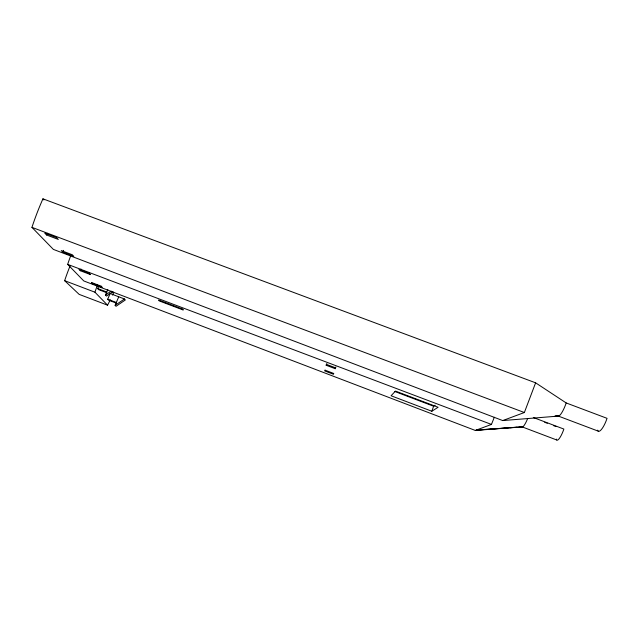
<?xml version="1.0" encoding="UTF-8"?>
<svg xmlns="http://www.w3.org/2000/svg" width="639" height="639" viewBox="0 0 639 639"><rect width="100%" height="100%" fill="white"/><g stroke="black" fill="none" stroke-linecap="round" stroke-linejoin="round"><path stroke-width="0.96" d="M326.194 365.268L326.409 364.366L335.507 367.824L335.235 368.703L326.194 365.268L326.849 363.551M535.618 382.825L524.363 412.522L502.725 420.566L53.364 249.394L31.95 227.364A96.848 30.704 -69.6 0 1 42.941 198.825L535.618 382.825L566.202 402.953L607.05 418.337A12.764 3.403 -68.9 0 1 601.626 429.232A12.764 3.403 -68.9 0 1 597.657 430.151M431.82 411.244L438.114 407.275L395.477 391.084L391.076 395.757L431.82 411.244L433.625 406.228L435.199 405.19M335.235 368.703L335.882 366.986M494.314 417.259L491.447 424.424L475.32 430.446L83.797 280.952L67.662 264.37A84.572 23.451 -69.1 0 1 70.578 256.071M116.354 303.134L108.646 300.202L107.711 299.204L110.124 293.525L124.469 298.98L125.324 299.979L116.018 306.297L115.116 305.33L118.726 296.8M113.015 291.648L106.473 296.073L105.475 295.002L107.839 289.451M106.841 292.75L98.718 289.667L97.679 288.564L98.773 286M80.282 270.72L78.988 269.354L89.276 273.26L90.506 274.602L80.282 270.72L81.009 269.035M62.758 252.165L61.248 250.568L72.367 254.785L73.805 256.359L62.758 252.165L63.549 250.352M46.503 234.96L44.77 233.131L56.671 237.628L58.317 239.433L46.503 234.96L47.23 233.307M115.116 305.33L124.469 298.98M105.475 295.002L111.226 291.112M502.725 420.566L558.694 416.069M566.202 402.953A12.74 2.836 -69 0 1 557.951 415.933L554.995 416.181L557.951 415.933L598.208 431.133M475.32 430.446L522.015 426.828L556.753 439.991M508.101 427.818L476.287 430.079L522.55 426.972M510.09 427.675L517.047 427.179M519.036 427.036L522.015 426.828A11.015 2.117 -69.3 0 0 527.678 418.481M31.95 227.364L524.363 412.522M533.317 417.507L563.87 429.065A11.031 2.54 -69.3 0 1 559.357 438.434A11.031 2.54 -69.3 0 1 556.401 439.113M544.684 422.283L547.311 423.274M553.454 425.598L556.09 426.596M67.662 264.37L491.447 424.424M394.71 391.451L433.625 406.228M97.679 288.564L106.745 292.007M69.986 266.128A75.138 20.815 -68.8 0 0 64.635 280.673L94.939 292.207L107.568 305.186A82.111 22.077 -69.1 0 0 110.259 299.835M107.711 299.204L116.322 302.487M107.568 305.186L79.148 294.363L64.635 280.673M42.941 198.825L43.907 199.967M557.743 415.47L557.951 415.933M521.887 426.413L522.015 426.828M113.622 292.702A82.111 22.077 -69.1 0 1 112.512 295.106M94.939 292.207A75.258 18.531 -68.9 0 1 97.527 284.914M325.035 370.165L324.836 370.987L333.486 374.278L333.742 373.472L325.035 370.165M182.77 309.188L158.6 300.01L159.207 300.897L183.273 310.035L182.77 309.188M101.082 286.152L91.377 282.462L92.519 283.676L102.176 287.342L101.082 286.152"/></g></svg>
